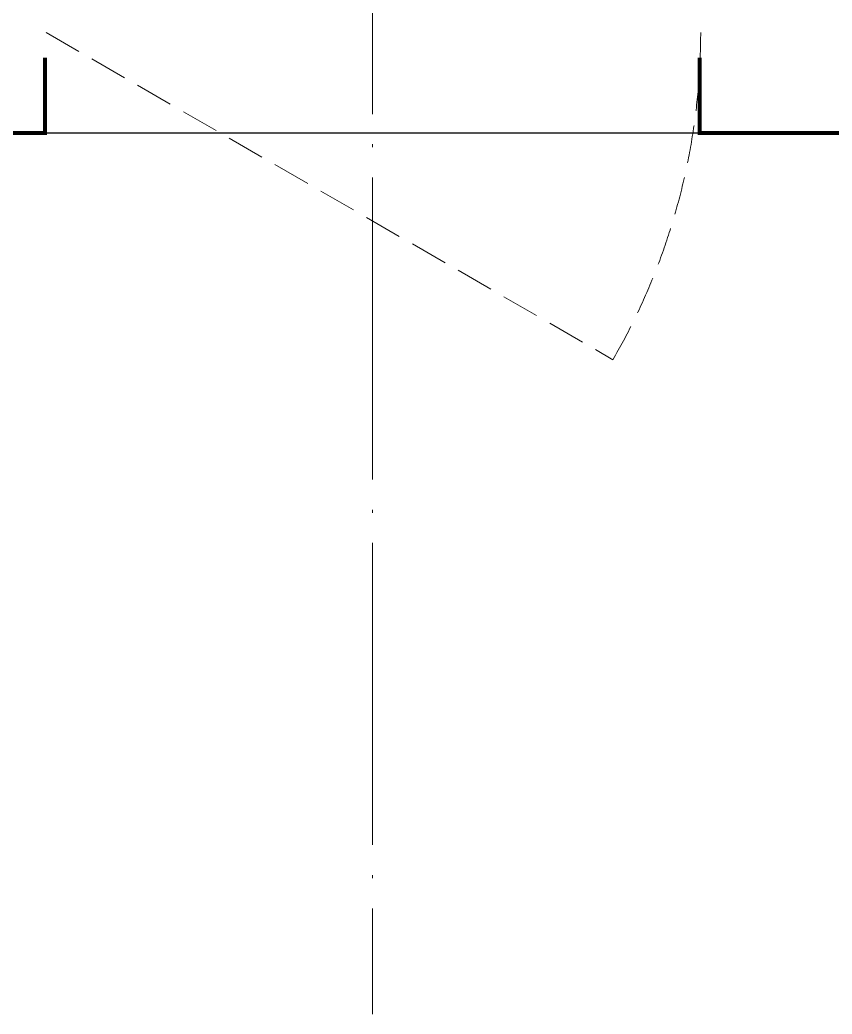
# Model space of a CAD drawing. Extents: x -518115 to 790560, y -210384 to 1628073.
# Drawn here: x 460617 to 462230, y 439032 to 441007 of the extents above; entities that cross this region are included whole.
import ezdxf

# ---------------------------------------------------------------- set-up
doc = ezdxf.new("R2010")
doc.units = 0
doc.header["$LTSCALE"] = 1000
doc.header["$MEASUREMENT"] = 0
doc.linetypes.add('DASH', pattern=[0.35, 0.25, -0.1])
doc.linetypes.add('DOTE', pattern=[2.42, 2, -0.2, 0.02, -0.2])
doc.layers.add('DOTE', color=19, linetype='DOTE', lineweight=9)
doc.layers.add('WINDOW', color=144, linetype='Continuous', lineweight=15)
doc.layers.add('看线', color=251, linetype='Continuous')

# ---------------------------------------------------------------- blocks, each defined once
blk = doc.blocks.new('GDGDGDSDA')
at = {"layer": 'DOTE', "linetype": 'DOTE', "ltscale": 0.3}
blk.add_line((460034.6, 370658.3), (460034.8, 359558.3), dxfattribs=at)

msp = doc.modelspace()

# ---------------------------------------------------------------- linework, layer by layer
at = {"color": 30, "const_width": 8}
for points in [[(460666.6, 440932.1), (460666.6, 440782.1), (460366.6, 440782.1), (460366.6, 440932.1)], [(462266.6, 440932.1), (462266.6, 440782.1), (461966.6, 440782.1), (461966.6, 440932.1)]]:
    msp.add_lwpolyline(points, dxfattribs=at)
at = {"layer": 'WINDOW', "color": 250, "linetype": 'DASH', "ltscale": 0.3}
msp.add_lwpolyline([(460668.5, 440982.1), (461794.3, 440332.1, 0.131652), (461968.5, 440982.1)], format="xyb", dxfattribs=at)
at = {"layer": '看线', "color": 202, "ltscale": 0.5}
msp.add_lwpolyline([(461966.6, 440782.1), (460666.6, 440782.1)], dxfattribs=at)

# ---------------------------------------------------------------- block references
msp.add_blockref('GDGDGDSDA', (1281.8, 79473.8))

doc.saveas('drawing.dxf')
